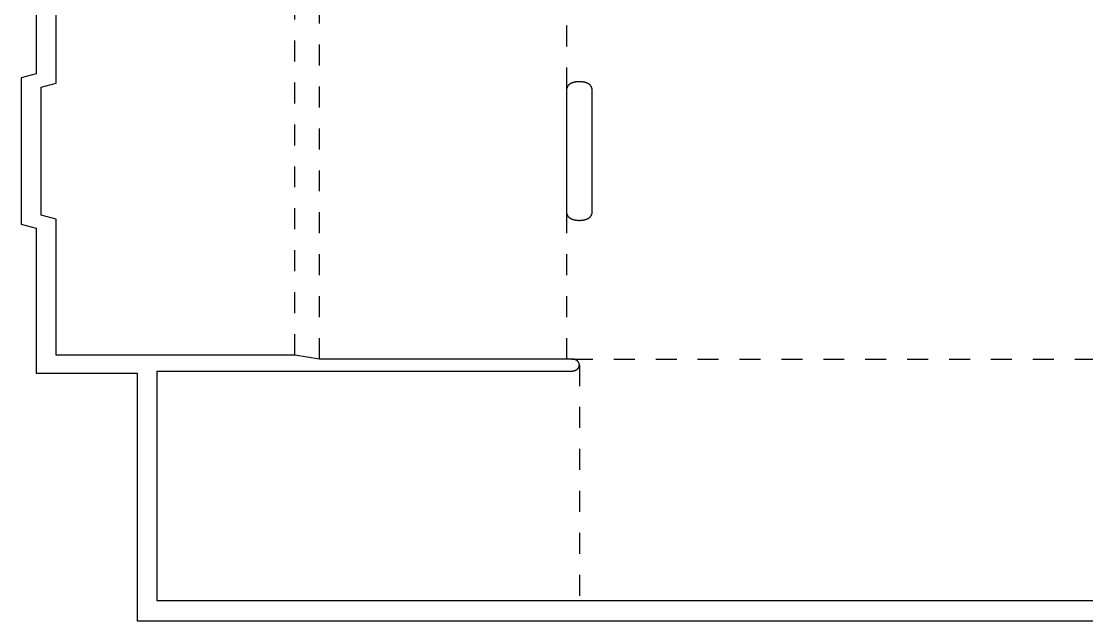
# Model space of a CAD drawing. Extents: x 0 to 1220, y -1241 to 0.
# Drawn here: x 0 to 610, y -1241 to -898 of the extents above; entities that cross this region are included whole.
import ezdxf

# ---------------------------------------------------------------- set-up
doc = ezdxf.new("R2010")
doc.units = 0
doc.linetypes.add('DASHED', pattern=[24, 12, -12])
for name, color, linetype in [('BLEED', 3, 'CONTINUOUS'), ('CREASE', 5, 'DASHED'), ('CUT', 1, 'CONTINUOUS')]:
    doc.layers.add(name, color=color, linetype=linetype)

msp = doc.modelspace()

# ---------------------------------------------------------------- linework, layer by layer
at = {"layer": 'BLEED'}
for p, q in [((8.5723, -857.1787), (8.5723, -927.7409)), ((8.5723, -927.7409), (0, -930.0305)), ((0, -930.0305), (0, -1013.629)), ((0, -1013.629), (8.5723, -1015.9186)), ((8.5723, -1015.9186), (8.5723, -1098.8856)), ((8.5723, -1098.8856), (66.294, -1098.8856)), ((66.294, -1098.8856), (66.294, -1240.6183)), ((66.294, -1240.6183), (1153.975, -1240.6183))]:
    msp.add_line(p, q, dxfattribs=at)
at = {"layer": 'CREASE'}
for p, q in [((170.7645, -1090.8849), (170.7645, -694.0345)), ((156.5913, -1088.5954), (156.5913, -696.324)), ((312.4968, -935.9606), (312.4968, -848.9588)), ((312.4968, -1090.8849), (312.4968, -1007.699)), ((315.3315, -1090.8849), (904.9378, -1090.8849)), ((319.5834, -1094.3139), (319.5834, -1229.1882))]:
    msp.add_line(p, q, dxfattribs=at)
at = {"layer": 'CUT'}
for p, q in [((20.0023, -932.9076), (20.0023, -852.0113)), ((11.43, -935.1972), (20.0023, -932.9076)), ((314.195, -933.4822), (314.123, -933.5282)), ((314.2678, -933.4368), (314.195, -933.4822)), ((314.3419, -933.3922), (314.2678, -933.4368)), ((314.4175, -933.3482), (314.3419, -933.3922)), ((314.4946, -933.305), (314.4175, -933.3482)), ((314.5723, -933.2626), (314.4946, -933.305)), ((314.6515, -933.2201), (314.5723, -933.2626)), ((314.7322, -933.179), (314.6515, -933.2201)), ((314.8142, -933.138), (314.7322, -933.179)), ((314.897, -933.0984), (314.8142, -933.138)), ((314.9813, -933.0588), (314.897, -933.0984)), ((315.0662, -933.0206), (314.9813, -933.0588)), ((315.1526, -932.9825), (315.0662, -933.0206)), ((315.2398, -932.9458), (315.1526, -932.9825)), ((315.3283, -932.909), (315.2398, -932.9458)), ((315.4183, -932.8738), (315.3283, -932.909)), ((315.5083, -932.8385), (315.4183, -932.8738)), ((315.6005, -932.8046), (315.5083, -932.8385)), ((315.6926, -932.7715), (315.6005, -932.8046)), ((315.7862, -932.7391), (315.6926, -932.7715)), ((315.8806, -932.7067), (315.7862, -932.7391)), ((315.9763, -932.6765), (315.8806, -932.7067)), ((316.0721, -932.6462), (315.9763, -932.6765)), ((316.1693, -932.6167), (316.0721, -932.6462)), ((316.2672, -932.5879), (316.1693, -932.6167)), ((316.3658, -932.5606), (316.2672, -932.5879)), ((316.4659, -932.5339), (316.3658, -932.5606)), ((316.566, -932.508), (316.4659, -932.5339)), ((316.6675, -932.4828), (316.566, -932.508)), ((316.769, -932.4583), (316.6675, -932.4828)), ((316.8713, -932.4353), (316.769, -932.4583)), ((316.975, -932.413), (316.8713, -932.4353)), ((317.0786, -932.3914), (316.975, -932.413)), ((317.183, -932.3705), (317.0786, -932.3914)), ((317.2882, -932.3503), (317.183, -932.3705)), ((317.3933, -932.3316), (317.2882, -932.3503)), ((317.4998, -932.3136), (317.3933, -932.3316)), ((317.6064, -932.2963), (317.4998, -932.3136)), ((317.7137, -932.2798), (317.6064, -932.2963)), ((317.821, -932.2646), (317.7137, -932.2798)), ((317.929, -932.2502), (317.821, -932.2646)), ((318.0377, -932.2366), (317.929, -932.2502)), ((318.1464, -932.2243), (318.0377, -932.2366)), ((318.2558, -932.2121), (318.1464, -932.2243)), ((318.3653, -932.2013), (318.2558, -932.2121)), ((318.4747, -932.1919), (318.3653, -932.2013)), ((318.5849, -932.1826), (318.4747, -932.1919)), ((318.695, -932.1746), (318.5849, -932.1826)), ((318.8059, -932.1674), (318.695, -932.1746)), ((318.9168, -932.1617), (318.8059, -932.1674)), ((319.0277, -932.1566), (318.9168, -932.1617)), ((319.1386, -932.1523), (319.0277, -932.1566)), ((319.2494, -932.1487), (319.1386, -932.1523)), ((319.361, -932.1466), (319.2494, -932.1487)), ((319.4719, -932.1451), (319.361, -932.1466)), ((319.5835, -932.1444), (319.4719, -932.1451)), ((319.5835, -932.1444), (319.5835, -932.1444)), ((319.6944, -932.1451), (319.5835, -932.1444)), ((319.806, -932.1466), (319.6944, -932.1451)), ((319.9176, -932.1487), (319.806, -932.1466)), ((320.0285, -932.1523), (319.9176, -932.1487)), ((320.1394, -932.1566), (320.0285, -932.1523)), ((320.2502, -932.1617), (320.1394, -932.1566)), ((320.3611, -932.1674), (320.2502, -932.1617)), ((320.4713, -932.1746), (320.3611, -932.1674)), ((320.5822, -932.1826), (320.4713, -932.1746)), ((320.6923, -932.1919), (320.5822, -932.1826)), ((320.8018, -932.2013), (320.6923, -932.1919)), ((320.9112, -932.2121), (320.8018, -932.2013)), ((321.0206, -932.2243), (320.9112, -932.2121)), ((321.1294, -932.2366), (321.0206, -932.2243)), ((321.2381, -932.2502), (321.1294, -932.2366)), ((321.3461, -932.2646), (321.2381, -932.2502)), ((321.4534, -932.2798), (321.3461, -932.2646)), ((321.5606, -932.2963), (321.4534, -932.2798)), ((321.6672, -932.3136), (321.5606, -932.2963)), ((321.773, -932.3316), (321.6672, -932.3136)), ((321.8789, -932.3503), (321.773, -932.3316)), ((321.984, -932.3705), (321.8789, -932.3503)), ((322.0884, -932.3914), (321.984, -932.3705)), ((322.1921, -932.413), (322.0884, -932.3914)), ((322.295, -932.4353), (322.1921, -932.413)), ((322.398, -932.4583), (322.295, -932.4353)), ((322.4995, -932.4828), (322.398, -932.4583)), ((322.601, -932.508), (322.4995, -932.4828)), ((322.7011, -932.5339), (322.601, -932.508)), ((322.8005, -932.5606), (322.7011, -932.5339)), ((322.8991, -932.5879), (322.8005, -932.5606)), ((322.9978, -932.6167), (322.8991, -932.5879)), ((323.0942, -932.6462), (322.9978, -932.6167)), ((323.1907, -932.6765), (323.0942, -932.6462)), ((323.2865, -932.7067), (323.1907, -932.6765)), ((323.3808, -932.7391), (323.2865, -932.7067)), ((323.4744, -932.7715), (323.3808, -932.7391)), ((323.5666, -932.8046), (323.4744, -932.7715)), ((323.658, -932.8385), (323.5666, -932.8046)), ((323.7487, -932.8738), (323.658, -932.8385)), ((323.8387, -932.909), (323.7487, -932.8738)), ((323.9266, -932.9458), (323.8387, -932.909)), ((324.0144, -932.9825), (323.9266, -932.9458)), ((324.1008, -933.0206), (324.0144, -932.9825)), ((324.1858, -933.0588), (324.1008, -933.0206)), ((324.27, -933.0984), (324.1858, -933.0588)), ((324.3528, -933.138), (324.27, -933.0984)), ((324.4349, -933.179), (324.3528, -933.138)), ((324.5148, -933.2201), (324.4349, -933.179)), ((324.5947, -933.2626), (324.5148, -933.2201)), ((324.6725, -933.305), (324.5947, -933.2626)), ((324.7495, -933.3482), (324.6725, -933.305)), ((324.8251, -933.3922), (324.7495, -933.3482)), ((324.8993, -933.4368), (324.8251, -933.3922)), ((324.972, -933.4822), (324.8993, -933.4368)), ((325.044, -933.5282), (324.972, -933.4822)), ((11.43, -1008.4622), (11.43, -935.1972)), ((312.498, -935.9006), (312.4966, -935.9604)), ((312.4966, -1007.699), (312.4966, -935.9604)), ((312.4966, -935.9604), (312.4966, -935.9604)), ((312.5002, -935.8409), (312.498, -935.9006)), ((312.5045, -935.7811), (312.5002, -935.8409)), ((312.511, -935.7214), (312.5045, -935.7811)), ((312.5189, -935.6609), (312.511, -935.7214)), ((312.5282, -935.6018), (312.5189, -935.6609)), ((312.5398, -935.5421), (312.5282, -935.6018)), ((312.5527, -935.4823), (312.5398, -935.5421)), ((312.5678, -935.4233), (312.5527, -935.4823)), ((312.5844, -935.3635), (312.5678, -935.4233)), ((312.6024, -935.3045), (312.5844, -935.3635)), ((312.6226, -935.2454), (312.6024, -935.3045)), ((312.6442, -935.1871), (312.6226, -935.2454)), ((312.6672, -935.1281), (312.6442, -935.1871)), ((312.6924, -935.0698), (312.6672, -935.1281)), ((312.7198, -935.0114), (312.6924, -935.0698)), ((312.7478, -934.9538), (312.7198, -935.0114)), ((312.7781, -934.8962), (312.7478, -934.9538)), ((312.8098, -934.8386), (312.7781, -934.8962)), ((312.8436, -934.7818), (312.8098, -934.8386)), ((312.8789, -934.7249), (312.8436, -934.7818)), ((312.9156, -934.668), (312.8789, -934.7249)), ((312.9545, -934.6118), (312.9156, -934.668)), ((312.9948, -934.5557), (312.9545, -934.6118)), ((313.0366, -934.5002), (312.9948, -934.5557)), ((313.0798, -934.4448), (313.0366, -934.5002)), ((313.1244, -934.3901), (313.0798, -934.4448)), ((313.1712, -934.3361), (313.1244, -934.3901)), ((313.2194, -934.2821), (313.1712, -934.3361)), ((313.2691, -934.2281), (313.2194, -934.2821)), ((313.3202, -934.1748), (313.2691, -934.2281)), ((313.3735, -934.1222), (313.3202, -934.1748)), ((313.4275, -934.0697), (313.3735, -934.1222)), ((313.4837, -934.0178), (313.4275, -934.0697)), ((313.5413, -933.9667), (313.4837, -934.0178)), ((313.6003, -933.9163), (313.5413, -933.9667)), ((313.6601, -933.8659), (313.6003, -933.9163)), ((313.722, -933.8155), (313.6601, -933.8659)), ((313.7854, -933.7666), (313.722, -933.8155)), ((313.8502, -933.7176), (313.7854, -933.7666)), ((313.9164, -933.6694), (313.8502, -933.7176)), ((313.9841, -933.6218), (313.9164, -933.6694)), ((314.0525, -933.575), (313.9841, -933.6218)), ((314.123, -933.5282), (314.0525, -933.575)), ((325.1138, -933.575), (325.044, -933.5282)), ((325.183, -933.6218), (325.1138, -933.575)), ((325.2506, -933.6694), (325.183, -933.6218)), ((325.3169, -933.7176), (325.2506, -933.6694)), ((325.3817, -933.7666), (325.3169, -933.7176)), ((325.4443, -933.8155), (325.3817, -933.7666)), ((325.5062, -933.8659), (325.4443, -933.8155)), ((325.5667, -933.9163), (325.5062, -933.8659)), ((325.6258, -933.9667), (325.5667, -933.9163)), ((325.6834, -934.0178), (325.6258, -933.9667)), ((325.7388, -934.0697), (325.6834, -934.0178)), ((325.7935, -934.1222), (325.7388, -934.0697)), ((325.8461, -934.1748), (325.7935, -934.1222)), ((325.8979, -934.2281), (325.8461, -934.1748)), ((325.9476, -934.2821), (325.8979, -934.2281)), ((325.9958, -934.3361), (325.9476, -934.2821)), ((326.0419, -934.3901), (325.9958, -934.3361)), ((326.0873, -934.4448), (326.0419, -934.3901)), ((326.1305, -934.5002), (326.0873, -934.4448)), ((326.1722, -934.5557), (326.1305, -934.5002)), ((326.2126, -934.6118), (326.1722, -934.5557)), ((326.2514, -934.668), (326.2126, -934.6118)), ((326.2882, -934.7249), (326.2514, -934.668)), ((326.3234, -934.7818), (326.2882, -934.7249)), ((326.3566, -934.8386), (326.3234, -934.7818)), ((326.389, -934.8962), (326.3566, -934.8386)), ((326.4192, -934.9538), (326.389, -934.8962)), ((326.4473, -935.0114), (326.4192, -934.9538)), ((326.4739, -935.0698), (326.4473, -935.0114)), ((326.4991, -935.1281), (326.4739, -935.0698)), ((326.5229, -935.1871), (326.4991, -935.1281)), ((326.5445, -935.2454), (326.5229, -935.1871)), ((326.5646, -935.3045), (326.5445, -935.2454)), ((326.5826, -935.3635), (326.5646, -935.3045)), ((326.5992, -935.4233), (326.5826, -935.3635)), ((326.6143, -935.4823), (326.5992, -935.4233)), ((326.6273, -935.5421), (326.6143, -935.4823)), ((326.6388, -935.6018), (326.6273, -935.5421)), ((326.6482, -935.6609), (326.6388, -935.6018)), ((326.6561, -935.7214), (326.6482, -935.6609)), ((326.6618, -935.7811), (326.6561, -935.7214)), ((326.6669, -935.8409), (326.6618, -935.7811)), ((326.669, -935.9006), (326.6669, -935.8409)), ((326.6698, -935.9604), (326.669, -935.9006)), ((326.6698, -935.9604), (326.6698, -1007.699)), ((20.0023, -1010.7518), (11.43, -1008.4622)), ((20.0023, -1088.5954), (20.0023, -1010.7518)), ((312.4966, -1007.699), (312.498, -1007.7588)), ((312.498, -1007.7588), (312.5002, -1007.8186)), ((312.5002, -1007.8186), (312.5045, -1007.879)), ((312.5045, -1007.879), (312.511, -1007.9388)), ((312.511, -1007.9388), (312.5189, -1007.9986)), ((312.5189, -1007.9986), (312.5282, -1008.0583)), ((312.5282, -1008.0583), (312.5398, -1008.1174)), ((312.5398, -1008.1174), (312.5527, -1008.1771)), ((312.5527, -1008.1771), (312.5678, -1008.2369)), ((312.5678, -1008.2369), (312.5844, -1008.2959)), ((312.5844, -1008.2959), (312.6024, -1008.355)), ((312.6024, -1008.355), (312.6226, -1008.414)), ((312.6226, -1008.414), (312.6442, -1008.473)), ((312.6442, -1008.473), (312.6672, -1008.5314)), ((312.6672, -1008.5314), (312.6924, -1008.5897)), ((312.6924, -1008.5897), (312.7198, -1008.648)), ((312.7198, -1008.648), (312.7478, -1008.7056)), ((312.7478, -1008.7056), (312.7781, -1008.7632)), ((312.7781, -1008.7632), (312.8098, -1008.8208)), ((312.8098, -1008.8208), (312.8436, -1008.8784)), ((312.8436, -1008.8784), (312.8789, -1008.9353)), ((312.8789, -1008.9353), (312.9156, -1008.9914)), ((312.9156, -1008.9914), (312.9545, -1009.0476)), ((312.9545, -1009.0476), (312.9948, -1009.1038)), ((312.9948, -1009.1038), (313.0366, -1009.1592)), ((313.0366, -1009.1592), (313.0798, -1009.2146)), ((313.0798, -1009.2146), (313.1244, -1009.2694)), ((313.1244, -1009.2694), (313.1712, -1009.3234)), ((313.1712, -1009.3234), (313.2194, -1009.3774)), ((313.2194, -1009.3774), (313.2691, -1009.4314)), ((313.2691, -1009.4314), (313.3202, -1009.4846)), ((313.3202, -1009.4846), (313.3735, -1009.5372)), ((313.3735, -1009.5372), (313.4275, -1009.5898)), ((313.4275, -1009.5898), (313.4837, -1009.6416)), ((313.4837, -1009.6416), (313.5413, -1009.6927)), ((313.5413, -1009.6927), (313.6003, -1009.7438)), ((313.6003, -1009.7438), (313.6601, -1009.7942)), ((313.6601, -1009.7942), (313.722, -1009.8439)), ((313.722, -1009.8439), (313.7854, -1009.8929)), ((313.7854, -1009.8929), (313.8502, -1009.9418)), ((313.8502, -1009.9418), (313.9164, -1009.9901)), ((313.9164, -1009.9901), (313.9841, -1010.0376)), ((313.9841, -1010.0376), (314.0525, -1010.0851)), ((314.0525, -1010.0851), (314.123, -1010.1312)), ((314.123, -1010.1312), (314.195, -1010.1773)), ((314.195, -1010.1773), (314.2678, -1010.2226)), ((314.2678, -1010.2226), (314.3419, -1010.2673)), ((314.3419, -1010.2673), (314.4175, -1010.3112)), ((314.4175, -1010.3112), (314.4946, -1010.3544)), ((314.4946, -1010.3544), (314.5723, -1010.3969)), ((314.5723, -1010.3969), (314.6515, -1010.4394)), ((314.6515, -1010.4394), (314.7322, -1010.4804)), ((314.7322, -1010.4804), (314.8142, -1010.5214)), ((314.8142, -1010.5214), (314.897, -1010.561)), ((314.897, -1010.561), (314.9813, -1010.6006)), ((314.9813, -1010.6006), (315.0662, -1010.6388)), ((315.0662, -1010.6388), (315.1526, -1010.677)), ((315.1526, -1010.677), (315.2398, -1010.7144)), ((315.2398, -1010.7144), (315.3283, -1010.7504)), ((315.3283, -1010.7504), (315.4183, -1010.7864)), ((315.4183, -1010.7864), (315.5083, -1010.821)), ((315.5083, -1010.821), (315.6005, -1010.8548)), ((315.6005, -1010.8548), (315.6926, -1010.8886)), ((315.6926, -1010.8886), (315.7862, -1010.921)), ((315.7862, -1010.921), (315.8806, -1010.9527)), ((315.8806, -1010.9527), (315.9763, -1010.9837)), ((315.9763, -1010.9837), (316.0721, -1011.0132)), ((316.0721, -1011.0132), (316.1693, -1011.0427)), ((316.1693, -1011.0427), (316.2672, -1011.0715)), ((316.2672, -1011.0715), (316.3658, -1011.0989)), ((316.3658, -1011.0989), (316.4659, -1011.1255)), ((316.4659, -1011.1255), (316.566, -1011.1514)), ((316.566, -1011.1514), (316.6675, -1011.1766)), ((316.6675, -1011.1766), (316.769, -1011.2011)), ((316.769, -1011.2011), (316.8713, -1011.2242)), ((316.8713, -1011.2242), (316.975, -1011.2472)), ((316.975, -1011.2472), (317.0786, -1011.2688)), ((317.0786, -1011.2688), (317.183, -1011.289)), ((317.183, -1011.289), (317.2882, -1011.3091)), ((317.2882, -1011.3091), (317.3933, -1011.3278)), ((317.3933, -1011.3278), (317.4998, -1011.3458)), ((317.4998, -1011.3458), (317.6064, -1011.3631)), ((317.6064, -1011.3631), (317.7137, -1011.3797)), ((317.7137, -1011.3797), (317.821, -1011.3948)), ((317.821, -1011.3948), (317.929, -1011.4092)), ((317.929, -1011.4092), (318.0377, -1011.4229)), ((318.0377, -1011.4229), (318.1464, -1011.4358)), ((318.1464, -1011.4358), (318.2558, -1011.4474)), ((318.2558, -1011.4474), (318.3653, -1011.4582)), ((318.3653, -1011.4582), (318.4747, -1011.4675)), ((318.4747, -1011.4675), (318.5849, -1011.4769)), ((318.5849, -1011.4769), (318.695, -1011.4848)), ((318.695, -1011.4848), (318.8059, -1011.492)), ((318.8059, -1011.492), (318.9168, -1011.4978)), ((318.9168, -1011.4978), (319.0277, -1011.5028)), ((319.0277, -1011.5028), (319.1386, -1011.5071)), ((319.1386, -1011.5071), (319.2494, -1011.5107)), ((319.2494, -1011.5107), (319.361, -1011.5129)), ((319.361, -1011.5129), (319.4719, -1011.5143)), ((319.4719, -1011.5143), (319.5835, -1011.515)), ((319.5835, -1011.515), (319.6944, -1011.5143)), ((319.5835, -1011.515), (319.5835, -1011.515)), ((319.6944, -1011.5143), (319.806, -1011.5129)), ((319.806, -1011.5129), (319.9176, -1011.5107)), ((319.9176, -1011.5107), (320.0285, -1011.5071)), ((320.0285, -1011.5071), (320.1394, -1011.5028)), ((320.1394, -1011.5028), (320.2502, -1011.4978)), ((320.2502, -1011.4978), (320.3611, -1011.492)), ((320.3611, -1011.492), (320.4713, -1011.4848)), ((320.4713, -1011.4848), (320.5822, -1011.4769)), ((320.5822, -1011.4769), (320.6923, -1011.4675)), ((320.6923, -1011.4675), (320.8018, -1011.4582)), ((320.8018, -1011.4582), (320.9112, -1011.4474)), ((320.9112, -1011.4474), (321.0206, -1011.4358)), ((321.0206, -1011.4358), (321.1294, -1011.4229)), ((321.1294, -1011.4229), (321.2381, -1011.4092)), ((321.2381, -1011.4092), (321.3461, -1011.3948)), ((321.3461, -1011.3948), (321.4534, -1011.3797)), ((321.4534, -1011.3797), (321.5606, -1011.3631)), ((321.5606, -1011.3631), (321.6672, -1011.3458)), ((321.6672, -1011.3458), (321.773, -1011.3278)), ((321.773, -1011.3278), (321.8789, -1011.3091)), ((321.8789, -1011.3091), (321.984, -1011.289)), ((321.984, -1011.289), (322.0884, -1011.2688)), ((322.0884, -1011.2688), (322.1921, -1011.2472)), ((322.1921, -1011.2472), (322.295, -1011.2242)), ((322.295, -1011.2242), (322.398, -1011.2011)), ((322.398, -1011.2011), (322.4995, -1011.1766)), ((322.4995, -1011.1766), (322.601, -1011.1514)), ((322.601, -1011.1514), (322.7011, -1011.1255)), ((322.7011, -1011.1255), (322.8005, -1011.0989)), ((322.8005, -1011.0989), (322.8991, -1011.0715)), ((322.8991, -1011.0715), (322.9978, -1011.0427)), ((322.9978, -1011.0427), (323.0942, -1011.0132)), ((323.0942, -1011.0132), (323.1907, -1010.9837)), ((323.1907, -1010.9837), (323.2865, -1010.9527)), ((323.2865, -1010.9527), (323.3808, -1010.921)), ((323.3808, -1010.921), (323.4744, -1010.8886)), ((323.4744, -1010.8886), (323.5666, -1010.8548)), ((323.5666, -1010.8548), (323.658, -1010.821)), ((323.658, -1010.821), (323.7487, -1010.7864)), ((323.7487, -1010.7864), (323.8387, -1010.7504)), ((323.8387, -1010.7504), (323.9266, -1010.7144)), ((323.9266, -1010.7144), (324.0144, -1010.677)), ((324.0144, -1010.677), (324.1008, -1010.6388)), ((324.1008, -1010.6388), (324.1858, -1010.6006)), ((324.1858, -1010.6006), (324.27, -1010.561)), ((324.27, -1010.561), (324.3528, -1010.5214)), ((324.3528, -1010.5214), (324.4349, -1010.4804)), ((324.4349, -1010.4804), (324.5148, -1010.4394)), ((324.5148, -1010.4394), (324.5947, -1010.3969)), ((324.5947, -1010.3969), (324.6725, -1010.3544)), ((324.6725, -1010.3544), (324.7495, -1010.3112)), ((324.7495, -1010.3112), (324.8251, -1010.2673)), ((324.8251, -1010.2673), (324.8993, -1010.2226)), ((324.8993, -1010.2226), (324.972, -1010.1773)), ((324.972, -1010.1773), (325.044, -1010.1312)), ((325.044, -1010.1312), (325.1138, -1010.0851)), ((325.1138, -1010.0851), (325.183, -1010.0376)), ((325.183, -1010.0376), (325.2506, -1009.9901)), ((325.2506, -1009.9901), (325.3169, -1009.9418)), ((325.3169, -1009.9418), (325.3817, -1009.8929)), ((325.3817, -1009.8929), (325.4443, -1009.8439)), ((325.4443, -1009.8439), (325.5062, -1009.7942)), ((325.5062, -1009.7942), (325.5667, -1009.7438)), ((325.5667, -1009.7438), (325.6258, -1009.6927)), ((325.6258, -1009.6927), (325.6834, -1009.6416)), ((325.6834, -1009.6416), (325.7388, -1009.5898)), ((325.7388, -1009.5898), (325.7935, -1009.5372)), ((325.7935, -1009.5372), (325.8461, -1009.4846)), ((325.8461, -1009.4846), (325.8979, -1009.4314)), ((325.8979, -1009.4314), (325.9476, -1009.3774)), ((325.9476, -1009.3774), (325.9958, -1009.3234)), ((325.9958, -1009.3234), (326.0419, -1009.2694)), ((326.0419, -1009.2694), (326.0873, -1009.2146)), ((326.0873, -1009.2146), (326.1305, -1009.1592)), ((326.1305, -1009.1592), (326.1722, -1009.1038)), ((326.1722, -1009.1038), (326.2126, -1009.0476)), ((326.2126, -1009.0476), (326.2514, -1008.9914)), ((326.2514, -1008.9914), (326.2882, -1008.9353)), ((326.2882, -1008.9353), (326.3234, -1008.8784)), ((326.3234, -1008.8784), (326.3566, -1008.8208)), ((326.3566, -1008.8208), (326.389, -1008.7632)), ((326.389, -1008.7632), (326.4192, -1008.7056)), ((326.4192, -1008.7056), (326.4473, -1008.648)), ((326.4473, -1008.648), (326.4739, -1008.5897)), ((326.4739, -1008.5897), (326.4991, -1008.5314)), ((326.4991, -1008.5314), (326.5229, -1008.473)), ((326.5229, -1008.473), (326.5445, -1008.414)), ((326.5445, -1008.414), (326.5646, -1008.355)), ((326.5646, -1008.355), (326.5826, -1008.2959)), ((326.5826, -1008.2959), (326.5992, -1008.2369)), ((326.5992, -1008.2369), (326.6143, -1008.1771)), ((326.6143, -1008.1771), (326.6273, -1008.1174)), ((326.6273, -1008.1174), (326.6388, -1008.0583)), ((326.6388, -1008.0583), (326.6482, -1007.9986)), ((326.6482, -1007.9986), (326.6561, -1007.9388)), ((326.6561, -1007.9388), (326.6618, -1007.879)), ((326.6618, -1007.879), (326.6669, -1007.8186)), ((326.6669, -1007.8186), (326.669, -1007.7588)), ((326.669, -1007.7588), (326.6698, -1007.699)), ((156.5914, -1088.5954), (20.0023, -1088.5954)), ((170.7646, -1090.885), (156.5914, -1088.5954)), ((315.3312, -1090.885), (170.7646, -1090.885)), ((315.3982, -1090.8857), (315.3312, -1090.885)), ((315.4651, -1090.8864), (315.3982, -1090.8857)), ((315.5321, -1090.8886), (315.4651, -1090.8864)), ((315.5983, -1090.8914), (315.5321, -1090.8886)), ((315.6653, -1090.8958), (315.5983, -1090.8914)), ((315.7315, -1090.9001), (315.6653, -1090.8958)), ((315.7978, -1090.9058), (315.7315, -1090.9001)), ((315.8647, -1090.9116), (315.7978, -1090.9058)), ((315.9302, -1090.9188), (315.8647, -1090.9116)), ((315.9965, -1090.9274), (315.9302, -1090.9188)), ((316.0627, -1090.9361), (315.9965, -1090.9274)), ((316.1282, -1090.9454), (316.0627, -1090.9361)), ((316.1938, -1090.9562), (316.1282, -1090.9454)), ((316.2593, -1090.9678), (316.1938, -1090.9562)), ((316.3241, -1090.98), (316.2593, -1090.9678)), ((316.3889, -1090.993), (316.3241, -1090.98)), ((316.4537, -1091.0066), (316.3889, -1090.993)), ((316.5178, -1091.021), (316.4537, -1091.0066)), ((316.5818, -1091.0362), (316.5178, -1091.021)), ((316.6452, -1091.0527), (316.5818, -1091.0362)), ((316.7086, -1091.07), (316.6452, -1091.0527)), ((316.7719, -1091.0873), (316.7086, -1091.07)), ((316.8346, -1091.106), (316.7719, -1091.0873)), ((316.8965, -1091.1254), (316.8346, -1091.106)), ((316.9584, -1091.1456), (316.8965, -1091.1254)), ((317.0203, -1091.1672), (316.9584, -1091.1456)), ((317.0815, -1091.1888), (317.0203, -1091.1672)), ((317.142, -1091.2111), (317.0815, -1091.1888)), ((317.2018, -1091.2349), (317.142, -1091.2111)), ((317.2615, -1091.2586), (317.2018, -1091.2349)), ((317.3213, -1091.2831), (317.2615, -1091.2586)), ((317.3796, -1091.309), (317.3213, -1091.2831)), ((317.4379, -1091.3357), (317.3796, -1091.309)), ((317.4962, -1091.3623), (317.4379, -1091.3357)), ((317.5531, -1091.3904), (317.4962, -1091.3623)), ((317.61, -1091.4185), (317.5531, -1091.3904)), ((317.6662, -1091.448), (317.61, -1091.4185)), ((317.7216, -1091.4775), (317.6662, -1091.448)), ((317.7763, -1091.5085), (317.7216, -1091.4775)), ((317.831, -1091.5394), (317.7763, -1091.5085)), ((317.8843, -1091.5718), (317.831, -1091.5394)), ((317.9376, -1091.6042), (317.8843, -1091.5718)), ((317.9902, -1091.6381), (317.9376, -1091.6042)), ((318.042, -1091.6719), (317.9902, -1091.6381)), ((318.0931, -1091.7065), (318.042, -1091.6719)), ((318.1435, -1091.7418), (318.0931, -1091.7065)), ((318.1932, -1091.7778), (318.1435, -1091.7418)), ((318.2422, -1091.8145), (318.1932, -1091.7778)), ((318.2904, -1091.8512), (318.2422, -1091.8145)), ((318.3379, -1091.8894), (318.2904, -1091.8512)), ((318.3847, -1091.9275), (318.3379, -1091.8894)), ((318.4308, -1091.9664), (318.3847, -1091.9275)), ((318.4762, -1092.006), (318.4308, -1091.9664)), ((318.5208, -1092.0463), (318.4762, -1092.006)), ((318.5647, -1092.0866), (318.5208, -1092.0463)), ((318.6079, -1092.1284), (318.5647, -1092.0866)), ((318.6497, -1092.1702), (318.6079, -1092.1284)), ((77.724, -1229.1883), (77.724, -1097.743)), ((77.724, -1097.743), (311.3539, -1097.743)), ((311.3539, -1097.743), (315.3312, -1097.743)), ((315.3312, -1097.743), (315.3982, -1097.7422)), ((315.3982, -1097.7422), (315.4651, -1097.7415)), ((315.4651, -1097.7415), (315.5321, -1097.7394)), ((315.5321, -1097.7394), (315.5983, -1097.7365)), ((315.5983, -1097.7365), (315.6653, -1097.7322)), ((315.6653, -1097.7322), (315.7315, -1097.7278)), ((315.7315, -1097.7278), (315.7978, -1097.7221)), ((315.7978, -1097.7221), (315.8647, -1097.7156)), ((315.8647, -1097.7156), (315.9302, -1097.7084)), ((315.9302, -1097.7084), (315.9965, -1097.7005)), ((315.9965, -1097.7005), (316.0627, -1097.6918)), ((316.0627, -1097.6918), (316.1282, -1097.6825)), ((316.1282, -1097.6825), (316.1938, -1097.6717)), ((316.1938, -1097.6717), (316.2593, -1097.6602)), ((316.2593, -1097.6602), (316.3241, -1097.6479)), ((316.3241, -1097.6479), (316.3889, -1097.635)), ((316.3889, -1097.635), (316.4537, -1097.6213)), ((316.4537, -1097.6213), (316.5178, -1097.6069)), ((316.5178, -1097.6069), (316.5818, -1097.591)), ((316.5818, -1097.591), (316.6452, -1097.5752)), ((316.6452, -1097.5752), (316.7086, -1097.5579)), ((316.7086, -1097.5579), (316.7719, -1097.5399)), ((316.7719, -1097.5399), (316.8346, -1097.5212)), ((316.8346, -1097.5212), (316.8965, -1097.5018)), ((316.8965, -1097.5018), (316.9584, -1097.4816)), ((316.9584, -1097.4816), (317.0203, -1097.4607)), ((317.0203, -1097.4607), (317.0815, -1097.4391)), ((317.0815, -1097.4391), (317.142, -1097.4168)), ((317.142, -1097.4168), (317.2018, -1097.393)), ((317.2018, -1097.393), (317.2615, -1097.3693)), ((317.2615, -1097.3693), (317.3213, -1097.3441)), ((317.3213, -1097.3441), (317.3796, -1097.3189)), ((317.3796, -1097.3189), (317.4379, -1097.2922)), ((317.4379, -1097.2922), (317.4962, -1097.2656)), ((317.4962, -1097.2656), (317.5531, -1097.2375)), ((317.5531, -1097.2375), (317.61, -1097.2094)), ((317.61, -1097.2094), (317.6662, -1097.1799)), ((317.6662, -1097.1799), (317.7216, -1097.1497)), ((317.7216, -1097.1497), (317.7763, -1097.1194)), ((317.7763, -1097.1194), (317.831, -1097.0878)), ((317.831, -1097.0878), (317.8843, -1097.0561)), ((317.8843, -1097.0561), (317.9376, -1097.0237)), ((317.9376, -1097.0237), (317.9902, -1096.9898)), ((317.9902, -1096.9898), (318.042, -1096.956)), ((318.042, -1096.956), (318.0931, -1096.9214)), ((318.0931, -1096.9214), (318.1435, -1096.8862)), ((318.1435, -1096.8862), (318.1932, -1096.8502)), ((318.1932, -1096.8502), (318.2422, -1096.8134)), ((318.2422, -1096.8134), (318.2904, -1096.7767)), ((318.2904, -1096.7767), (318.3379, -1096.7386)), ((318.3379, -1096.7386), (318.3847, -1096.7004)), ((318.3847, -1096.7004), (318.4308, -1096.6615)), ((318.4308, -1096.6615), (318.4762, -1096.6219)), ((318.4762, -1096.6219), (318.5208, -1096.5816)), ((318.5208, -1096.5816), (318.5647, -1096.5406)), ((318.5647, -1096.5406), (318.6079, -1096.4995)), ((318.6079, -1096.4995), (318.6497, -1096.4578)), ((318.6914, -1092.2119), (318.6497, -1092.1702)), ((318.6497, -1096.4578), (318.6914, -1096.4153)), ((318.7318, -1092.2551), (318.6914, -1092.2119)), ((318.6914, -1096.4153), (318.7318, -1096.3728)), ((318.7714, -1092.2983), (318.7318, -1092.2551)), ((318.7318, -1096.3728), (318.7714, -1096.3296)), ((318.8102, -1092.3422), (318.7714, -1092.2983)), ((318.7714, -1096.3296), (318.8102, -1096.2857)), ((318.8484, -1092.3862), (318.8102, -1092.3422)), ((318.8102, -1096.2857), (318.8484, -1096.241)), ((318.8851, -1092.4315), (318.8484, -1092.3862)), ((318.8484, -1096.241), (318.8851, -1096.1964)), ((318.9218, -1092.4769), (318.8851, -1092.4315)), ((318.8851, -1096.1964), (318.9218, -1096.151)), ((318.9571, -1092.5222), (318.9218, -1092.4769)), ((318.9218, -1096.151), (318.9571, -1096.1057)), ((318.991, -1092.5683), (318.9571, -1092.5222)), ((318.9571, -1096.1057), (318.991, -1096.0596)), ((319.0248, -1092.6151), (318.991, -1092.5683)), ((318.991, -1096.0596), (319.0248, -1096.0128)), ((319.0572, -1092.6619), (319.0248, -1092.6151)), ((319.0248, -1096.0128), (319.0572, -1095.966)), ((319.0889, -1092.7094), (319.0572, -1092.6619)), ((319.0572, -1095.966), (319.0889, -1095.9185)), ((319.1198, -1092.757), (319.0889, -1092.7094)), ((319.0889, -1095.9185), (319.1198, -1095.871)), ((319.1501, -1092.8052), (319.1198, -1092.757)), ((319.1198, -1095.871), (319.1501, -1095.8227)), ((319.1789, -1092.8542), (319.1501, -1092.8052)), ((319.1501, -1095.8227), (319.1789, -1095.7738)), ((319.207, -1092.9031), (319.1789, -1092.8542)), ((319.1789, -1095.7738), (319.207, -1095.7248)), ((319.2336, -1092.9521), (319.207, -1092.9031)), ((319.207, -1095.7248), (319.2336, -1095.6758)), ((319.2595, -1093.0018), (319.2336, -1092.9521)), ((319.2336, -1095.6758), (319.2595, -1095.6262)), ((319.2847, -1093.0514), (319.2595, -1093.0018)), ((319.2595, -1095.6262), (319.2847, -1095.5765)), ((319.3092, -1093.1018), (319.2847, -1093.0514)), ((319.2847, -1095.5765), (319.3092, -1095.5261)), ((319.3322, -1093.1522), (319.3092, -1093.1018)), ((319.3092, -1095.5261), (319.3322, -1095.4757)), ((319.3538, -1093.2034), (319.3322, -1093.1522)), ((319.3322, -1095.4757), (319.3538, -1095.4246)), ((319.3754, -1093.2545), (319.3538, -1093.2034)), ((319.3538, -1095.4246), (319.3754, -1095.3734)), ((319.3956, -1093.3056), (319.3754, -1093.2545)), ((319.3754, -1095.3734), (319.3956, -1095.3223)), ((319.4143, -1093.3574), (319.3956, -1093.3056)), ((319.3956, -1095.3223), (319.4143, -1095.2705)), ((319.433, -1093.4093), (319.4143, -1093.3574)), ((319.4143, -1095.2705), (319.433, -1095.2186)), ((319.4496, -1093.4611), (319.433, -1093.4093)), ((319.433, -1095.2186), (319.4496, -1095.1668)), ((319.4662, -1093.5137), (319.4496, -1093.4611)), ((319.4496, -1095.1668), (319.4662, -1095.1142)), ((319.4813, -1093.5662), (319.4662, -1093.5137)), ((319.4662, -1095.1142), (319.4813, -1095.0617)), ((319.495, -1093.6188), (319.4813, -1093.5662)), ((319.4813, -1095.0617), (319.495, -1095.0091)), ((319.5079, -1093.6714), (319.495, -1093.6188)), ((319.495, -1095.0091), (319.5079, -1094.9566)), ((319.5202, -1093.7246), (319.5079, -1093.6714)), ((319.5079, -1094.9566), (319.5202, -1094.9033)), ((319.531, -1093.7772), (319.5202, -1093.7246)), ((319.5202, -1094.9033), (319.531, -1094.85)), ((319.541, -1093.8305), (319.531, -1093.7772)), ((319.531, -1094.85), (319.541, -1094.7967)), ((319.5497, -1093.8845), (319.541, -1093.8305)), ((319.541, -1094.7967), (319.5497, -1094.7434)), ((319.5576, -1093.9378), (319.5497, -1093.8845)), ((319.5497, -1094.7434), (319.5576, -1094.6902)), ((319.5648, -1093.991), (319.5576, -1093.9378)), ((319.5576, -1094.6902), (319.5648, -1094.6369)), ((319.5706, -1094.045), (319.5648, -1093.991)), ((319.5648, -1094.6369), (319.5706, -1094.5829)), ((319.5749, -1094.0983), (319.5706, -1094.045)), ((319.5706, -1094.5829), (319.5749, -1094.5289)), ((319.5785, -1094.1523), (319.5749, -1094.0983)), ((319.5749, -1094.5289), (319.5785, -1094.4756)), ((319.5814, -1094.2063), (319.5785, -1094.1523)), ((319.5785, -1094.4756), (319.5814, -1094.4216)), ((319.5828, -1094.2603), (319.5814, -1094.2063)), ((319.5814, -1094.4216), (319.5828, -1094.3676)), ((319.5835, -1094.3136), (319.5828, -1094.2603)), ((319.5828, -1094.3676), (319.5835, -1094.3136)), ((900.6862, -1229.1883), (77.724, -1229.1883))]:
    msp.add_line(p, q, dxfattribs=at)

doc.saveas('drawing.dxf')
